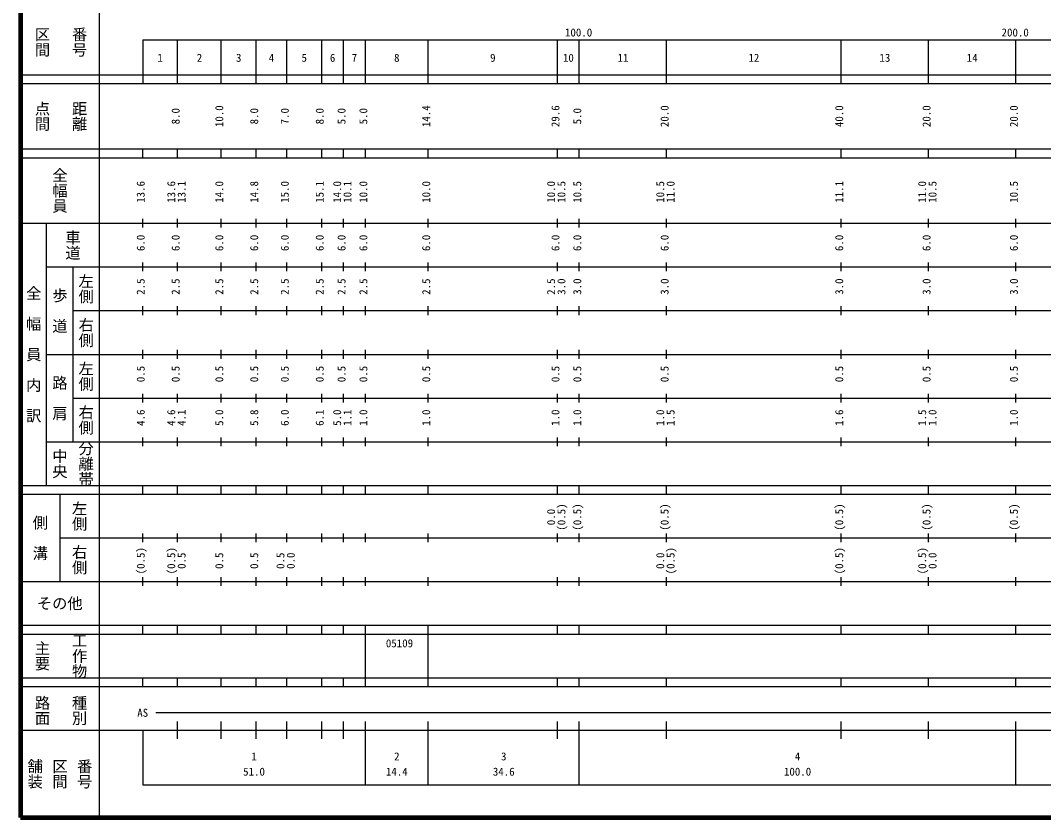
# Model space of a CAD drawing. Units: millimetres on the paper, enlarged 1000 times. Extents: x 40000 to 680000, y 20000 to 380000.
# Drawn here: x 40000 to 274340, y 20000 to 202409 of the extents above; entities that cross this region are included whole.
import ezdxf
from ezdxf.enums import TextEntityAlignment as Align

# ---------------------------------------------------------------- set-up
doc = ezdxf.new("R2010")
doc.units = ezdxf.units.MM
doc.header["$LTSCALE"] = 1000
doc.layers.add('M-TTL', color=2, linetype='Continuous', lineweight=140)
doc.layers.add('M-TTL-BAND', color=7, linetype='Continuous', lineweight=25)
doc.styles.add('@ＭＳ ゴシック', font='')
doc.styles.add('ＭＳ ゴシック', font='')
doc.styles.get('@ＭＳ ゴシック').set_extended_font_data('@MS Gothic')
doc.styles.get('ＭＳ ゴシック').set_extended_font_data('MS Gothic')

msp = doc.modelspace()

# ---------------------------------------------------------------- linework, layer by layer
at = {"layer": 'M-TTL'}
for p, q in [((40000, 380000), (40000, 20000)), ((40000, 20000), (680000, 20000))]:
    msp.add_line(p, q, dxfattribs=at)
at = {"layer": 'M-TTL-BAND'}
for p, q in [((58000, 370000), (58000, 20000)), ((68000, 198000), (579000, 198000)), ((68000, 198000), (68000, 188000)), ((76000, 188000), (76000, 198000)), ((86000, 188000), (86000, 198000)), ((94000, 188000), (94000, 198000)), ((101000, 188000), (101000, 198000)), ((109000, 188000), (109000, 198000)), ((114000, 188000), (114000, 198000)), ((119000, 188000), (119000, 198000)), ((133400, 188000), (133400, 198000)), ((163000, 188000), (163000, 198000)), ((168000, 188000), (168000, 198000)), ((188000, 188000), (188000, 198000)), ((228000, 188000), (228000, 198000)), ((248000, 188000), (248000, 198000)), ((268000, 188000), (268000, 198000)), ((40000, 190000), (579000, 190000)), ((40000, 188000), (579000, 188000)), ((40000, 173000), (579000, 173000)), ((68000, 171000), (68000, 173000)), ((76000, 171000), (76000, 173000)), ((86000, 171000), (86000, 173000)), ((94000, 171000), (94000, 173000)), ((101000, 171000), (101000, 173000)), ((109000, 171000), (109000, 173000)), ((114000, 171000), (114000, 173000)), ((119000, 171000), (119000, 173000)), ((133400, 171000), (133400, 173000)), ((163000, 171000), (163000, 173000)), ((168000, 171000), (168000, 173000)), ((188000, 171000), (188000, 173000)), ((228000, 171000), (228000, 173000)), ((248000, 171000), (248000, 173000)), ((268000, 171000), (268000, 173000)), ((40000, 171000), (579000, 171000)), ((40000, 156000), (579000, 156000)), ((46000, 96000), (46000, 156000)), ((68000, 155000), (68000, 157000)), ((76000, 155000), (76000, 157000)), ((86000, 155000), (86000, 157000)), ((94000, 155000), (94000, 157000)), ((101000, 155000), (101000, 157000)), ((109000, 155000), (109000, 157000)), ((114000, 155000), (114000, 157000)), ((119000, 155000), (119000, 157000)), ((133400, 155000), (133400, 157000)), ((163000, 155000), (163000, 157000)), ((168000, 155000), (168000, 157000)), ((188000, 155000), (188000, 157000)), ((228000, 155000), (228000, 157000)), ((248000, 155000), (248000, 157000)), ((268000, 155000), (268000, 157000)), ((46000, 146000), (579000, 146000)), ((52000, 146000), (52000, 106000)), ((68000, 145000), (68000, 147000)), ((76000, 145000), (76000, 147000)), ((86000, 145000), (86000, 147000)), ((94000, 145000), (94000, 147000)), ((101000, 145000), (101000, 147000)), ((109000, 145000), (109000, 147000)), ((114000, 145000), (114000, 147000)), ((119000, 145000), (119000, 147000)), ((133400, 145000), (133400, 147000)), ((163000, 145000), (163000, 147000)), ((168000, 145000), (168000, 147000)), ((188000, 145000), (188000, 147000)), ((228000, 145000), (228000, 147000)), ((248000, 145000), (248000, 147000)), ((268000, 145000), (268000, 147000)), ((52000, 136000), (579000, 136000)), ((68000, 135000), (68000, 137000)), ((76000, 135000), (76000, 137000)), ((86000, 135000), (86000, 137000)), ((94000, 135000), (94000, 137000)), ((101000, 135000), (101000, 137000)), ((109000, 135000), (109000, 137000)), ((114000, 135000), (114000, 137000)), ((119000, 135000), (119000, 137000)), ((133400, 135000), (133400, 137000)), ((163000, 135000), (163000, 137000)), ((168000, 135000), (168000, 137000)), ((188000, 135000), (188000, 137000)), ((228000, 135000), (228000, 137000)), ((248000, 135000), (248000, 137000)), ((268000, 135000), (268000, 137000)), ((68000, 125000), (68000, 127000)), ((76000, 125000), (76000, 127000)), ((86000, 125000), (86000, 127000)), ((94000, 125000), (94000, 127000)), ((101000, 125000), (101000, 127000)), ((109000, 125000), (109000, 127000)), ((114000, 125000), (114000, 127000)), ((119000, 125000), (119000, 127000)), ((133400, 125000), (133400, 127000)), ((163000, 125000), (163000, 127000)), ((168000, 125000), (168000, 127000)), ((188000, 125000), (188000, 127000)), ((228000, 125000), (228000, 127000)), ((248000, 125000), (248000, 127000)), ((268000, 125000), (268000, 127000)), ((46000, 126000), (579000, 126000)), ((52000, 116000), (579000, 116000)), ((68000, 115000), (68000, 117000)), ((76000, 115000), (76000, 117000)), ((86000, 115000), (86000, 117000)), ((94000, 115000), (94000, 117000)), ((101000, 115000), (101000, 117000)), ((109000, 115000), (109000, 117000)), ((114000, 115000), (114000, 117000)), ((119000, 115000), (119000, 117000)), ((133400, 115000), (133400, 117000)), ((163000, 115000), (163000, 117000)), ((168000, 115000), (168000, 117000)), ((188000, 115000), (188000, 117000)), ((228000, 115000), (228000, 117000)), ((248000, 115000), (248000, 117000)), ((268000, 115000), (268000, 117000)), ((46000, 106000), (579000, 106000)), ((68000, 105000), (68000, 107000)), ((76000, 105000), (76000, 107000)), ((86000, 105000), (86000, 107000)), ((94000, 105000), (94000, 107000)), ((101000, 105000), (101000, 107000)), ((109000, 105000), (109000, 107000)), ((114000, 105000), (114000, 107000)), ((119000, 105000), (119000, 107000)), ((133400, 105000), (133400, 107000)), ((163000, 105000), (163000, 107000)), ((168000, 105000), (168000, 107000)), ((188000, 105000), (188000, 107000)), ((228000, 105000), (228000, 107000)), ((248000, 105000), (248000, 107000)), ((268000, 105000), (268000, 107000)), ((40000, 96000), (579000, 96000)), ((40000, 94000), (579000, 94000)), ((49000, 94000), (49000, 74000)), ((68000, 94000), (68000, 96000)), ((76000, 94000), (76000, 96000)), ((86000, 94000), (86000, 96000)), ((94000, 94000), (94000, 96000)), ((101000, 94000), (101000, 96000)), ((109000, 94000), (109000, 96000)), ((114000, 94000), (114000, 96000)), ((119000, 94000), (119000, 96000)), ((133400, 94000), (133400, 96000)), ((163000, 94000), (163000, 96000)), ((168000, 94000), (168000, 96000)), ((188000, 94000), (188000, 96000)), ((228000, 94000), (228000, 96000)), ((248000, 94000), (248000, 96000)), ((268000, 94000), (268000, 96000)), ((68000, 83000), (68000, 85000)), ((76000, 83000), (76000, 85000)), ((86000, 83000), (86000, 85000)), ((94000, 83000), (94000, 85000)), ((101000, 83000), (101000, 85000)), ((109000, 83000), (109000, 85000)), ((114000, 83000), (114000, 85000)), ((119000, 83000), (119000, 85000)), ((133400, 83000), (133400, 85000)), ((163000, 83000), (163000, 85000)), ((168000, 83000), (168000, 85000)), ((188000, 83000), (188000, 85000)), ((228000, 83000), (228000, 85000)), ((248000, 83000), (248000, 85000)), ((268000, 83000), (268000, 85000)), ((49000, 84000), (579000, 84000)), ((68000, 73000), (68000, 75000)), ((76000, 73000), (76000, 75000)), ((86000, 73000), (86000, 75000)), ((94000, 73000), (94000, 75000)), ((101000, 73000), (101000, 75000)), ((109000, 73000), (109000, 75000)), ((114000, 73000), (114000, 75000)), ((119000, 73000), (119000, 75000)), ((133400, 73000), (133400, 75000)), ((163000, 73000), (163000, 75000)), ((168000, 73000), (168000, 75000)), ((188000, 73000), (188000, 75000)), ((228000, 73000), (228000, 75000)), ((248000, 73000), (248000, 75000)), ((268000, 73000), (268000, 75000)), ((40000, 74000), (579000, 74000)), ((40000, 64000), (579000, 64000)), ((68000, 62000), (68000, 64000)), ((76000, 62000), (76000, 64000)), ((86000, 62000), (86000, 64000)), ((94000, 62000), (94000, 64000)), ((101000, 62000), (101000, 64000)), ((109000, 62000), (109000, 64000)), ((114000, 62000), (114000, 64000)), ((119000, 62000), (119000, 64000)), ((133400, 62000), (133400, 64000)), ((163000, 62000), (163000, 64000)), ((168000, 62000), (168000, 64000)), ((188000, 62000), (188000, 64000)), ((228000, 62000), (228000, 64000)), ((248000, 62000), (248000, 64000)), ((268000, 62000), (268000, 64000)), ((40000, 62000), (579000, 62000)), ((119000, 52000), (119000, 62000)), ((133400, 52000), (133400, 62000)), ((40000, 52000), (579000, 52000)), ((68000, 50000), (68000, 52000)), ((76000, 50000), (76000, 52000)), ((86000, 50000), (86000, 52000)), ((94000, 50000), (94000, 52000)), ((101000, 50000), (101000, 52000)), ((109000, 50000), (109000, 52000)), ((114000, 50000), (114000, 52000)), ((119000, 50000), (119000, 52000)), ((133400, 50000), (133400, 52000)), ((163000, 50000), (163000, 52000)), ((168000, 50000), (168000, 52000)), ((188000, 50000), (188000, 52000)), ((228000, 50000), (228000, 52000)), ((248000, 50000), (248000, 52000)), ((268000, 50000), (268000, 52000)), ((40000, 50000), (579000, 50000)), ((71000, 44000), (565000, 44000)), ((40000, 40000), (579000, 40000)), ((68000, 40000), (68000, 27500)), ((76000, 38000), (76000, 42000)), ((86000, 38000), (86000, 42000)), ((94000, 38000), (94000, 42000)), ((101000, 38000), (101000, 42000)), ((109000, 38000), (109000, 42000)), ((114000, 38000), (114000, 42000)), ((119000, 27500), (119000, 42000)), ((133400, 27500), (133400, 42000)), ((163000, 38000), (163000, 42000)), ((168000, 27500), (168000, 42000)), ((188000, 38000), (188000, 42000)), ((228000, 38000), (228000, 42000)), ((248000, 38000), (248000, 42000)), ((268000, 27500), (268000, 42000)), ((68000, 27500), (579000, 27500))]:
    msp.add_line(p, q, dxfattribs=at)

# ---------------------------------------------------------------- texts
at = {"layer": 'M-TTL-BAND', "style": '@ＭＳ ゴシック'}
for s, p in [('区間', (45000, 197500)), ('番号', (53500, 197500)), ('点間', (45000, 180500)), ('距離', (53500, 180500)), ('全幅員', (49000, 163500)), ('車道', (52000, 151000)), ('左側', (55000, 141000)), ('全\u3000幅\u3000員\u3000内\u3000訳', (43000, 126000)), ('歩\u3000道', (49000, 136000)), ('右側', (55000, 131000)), ('左側', (55000, 121000)), ('路\u3000肩', (49000, 116000)), ('右側', (55000, 111000)), ('分離帯', (55000, 101000)), ('中央', (49000, 101000)), ('左側', (53500, 89000)), ('側\u3000溝', (44500, 84000)), ('右側', (53500, 79000)), ('工作物', (53500, 57000)), ('主要', (45000, 57000)), ('路面', (45000, 44500)), ('種別', (53500, 44500)), ('舗装', (43333, 30000)), ('区間', (49000, 30000)), ('番号', (54667, 30000))]:
    msp.add_text(s, height=2566, rotation=270, dxfattribs=at).set_placement(p, align=Align.MIDDLE_CENTER)
at = {"layer": 'M-TTL-BAND', "style": 'ＭＳ ゴシック'}
for s, p in [('100.0', (167844, 198195)), ('200.0', (267844, 198195)), ('1', (72000, 192405)), ('2', (81000, 192405)), ('3', (90000, 192405)), ('4', (97500, 192405)), ('5', (105000, 192405)), ('6', (111500, 192405)), ('7', (116500, 192405)), ('8', (126200, 192405)), ('9', (148200, 192405)), ('10', (165500, 192405)), ('11', (178000, 192405)), ('12', (208000, 192405)), ('13', (238000, 192405)), ('14', (258000, 192405)), ('AS', (68000, 42500)), ('1', (93500, 32523)), ('2', (126200, 32523)), ('3', (150700, 32523)), ('4', (218000, 32523)), ('51.0', (93500, 29033)), ('14.4', (126200, 29033)), ('34.6', (150700, 29033)), ('100.0', (218000, 29033))]:
    msp.add_text(s, height=1833, dxfattribs=at).set_placement(p, align=Align.BOTTOM_CENTER)
for s, p in [('10.0', (87000, 180500)), ('14.4', (134400, 180500)), ('29.6', (164000, 180500)), ('20.0', (189000, 180500)), ('40.0', (229000, 180500)), ('20.0', (249000, 180500)), ('20.0', (269000, 180500)), ('8.0', (77000, 180500)), ('8.0', (95000, 180500)), ('7.0', (102000, 180500)), ('8.0', (110000, 180500)), ('5.0', (115000, 180500)), ('5.0', (120000, 180500)), ('5.0', (169000, 180500)), ('13.6', (69000, 163174)), ('13.6', (76000, 163174)), ('13.1', (78370, 163174)), ('14.0', (87000, 163174)), ('14.8', (95000, 163174)), ('15.0', (102000, 163174)), ('15.1', (110000, 163174)), ('14.0', (114000, 163174)), ('10.1', (116370, 163174)), ('10.0', (120000, 163174)), ('10.0', (134400, 163174)), ('10.0', (163000, 163174)), ('10.5', (165370, 163174)), ('10.5', (169000, 163174)), ('10.5', (188000, 163174)), ('11.0', (190370, 163174)), ('11.1', (229000, 163174)), ('11.0', (248000, 163174)), ('10.5', (250370, 163174)), ('10.5', (269000, 163174)), ('6.0', (69000, 151500)), ('6.0', (77000, 151500)), ('6.0', (87000, 151500)), ('6.0', (95000, 151500)), ('6.0', (102000, 151500)), ('6.0', (110000, 151500)), ('6.0', (115000, 151500)), ('6.0', (120000, 151500)), ('6.0', (134400, 151500)), ('6.0', (164000, 151500)), ('6.0', (169000, 151500)), ('6.0', (189000, 151500)), ('6.0', (229000, 151500)), ('6.0', (249000, 151500)), ('6.0', (269000, 151500)), ('2.5', (69000, 141500)), ('2.5', (77000, 141500)), ('2.5', (87000, 141500)), ('2.5', (95000, 141500)), ('2.5', (102000, 141500)), ('2.5', (110000, 141500)), ('2.5', (115000, 141500)), ('2.5', (120000, 141500)), ('2.5', (134400, 141500)), ('2.5', (163000, 141500)), ('3.0', (165370, 141500)), ('3.0', (169000, 141500)), ('3.0', (189000, 141500)), ('3.0', (229000, 141500)), ('3.0', (249000, 141500)), ('3.0', (269000, 141500)), ('0.5', (69000, 121500)), ('0.5', (77000, 121500)), ('0.5', (87000, 121500)), ('0.5', (95000, 121500)), ('0.5', (102000, 121500)), ('0.5', (110000, 121500)), ('0.5', (115000, 121500)), ('0.5', (120000, 121500)), ('0.5', (134400, 121500)), ('0.5', (164000, 121500)), ('0.5', (169000, 121500)), ('0.5', (189000, 121500)), ('0.5', (229000, 121500)), ('0.5', (249000, 121500)), ('0.5', (269000, 121500)), ('4.6', (69000, 111500)), ('4.6', (76000, 111500)), ('4.1', (78370, 111500)), ('5.0', (87000, 111500)), ('5.8', (95000, 111500)), ('6.0', (102000, 111500)), ('6.1', (110000, 111500)), ('5.0', (114000, 111500)), ('1.1', (116370, 111500)), ('1.0', (120000, 111500)), ('1.0', (134400, 111500)), ('1.0', (164000, 111500)), ('1.0', (169000, 111500)), ('1.0', (188000, 111500)), ('1.5', (190370, 111500)), ('1.6', (229000, 111500)), ('1.5', (248000, 111500)), ('1.0', (250370, 111500)), ('1.0', (269000, 111500)), ('(0.5)', (165370, 88764)), ('(0.5)', (169000, 88764)), ('(0.5)', (189000, 88764)), ('(0.5)', (229000, 88764)), ('(0.5)', (249000, 88764)), ('(0.5)', (269000, 88764)), ('0.0', (163000, 88764)), ('(0.5)', (69000, 78764)), ('(0.5)', (76000, 78764)), ('0.5', (78370, 78764)), ('0.5', (87000, 78764)), ('0.5', (95000, 78764)), ('0.5', (101000, 78764)), ('0.0', (103370, 78764)), ('0.0', (188000, 78764)), ('(0.5)', (190370, 78764)), ('(0.5)', (229000, 78764)), ('(0.5)', (248000, 78764)), ('0.0', (250370, 78764))]:
    msp.add_text(s, height=1833, rotation=90, dxfattribs=at).set_placement(p, align=Align.BOTTOM_CENTER)
msp.add_text('その他', height=2566, dxfattribs=at).set_placement((49000, 69000), align=Align.MIDDLE_CENTER)
msp.add_text('05109', height=1833, dxfattribs=at).set_placement((123700, 58405), align=Align.BOTTOM_LEFT)

doc.saveas('drawing.dxf')
